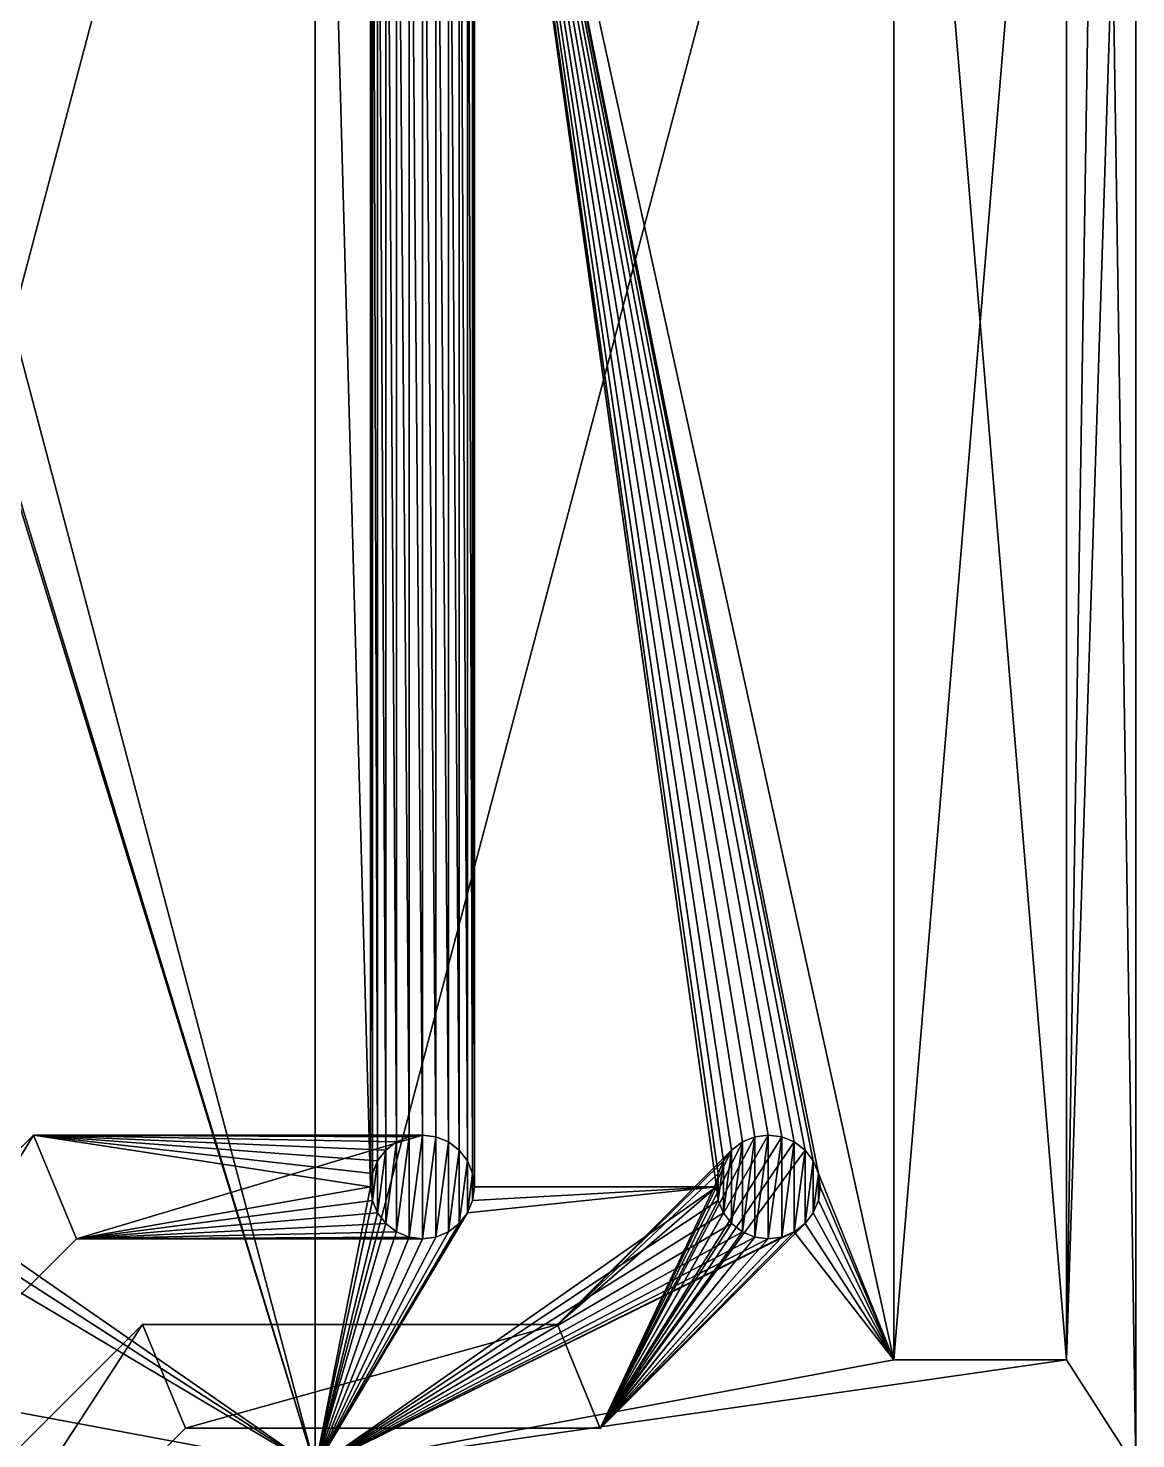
# Model space of a CAD drawing. Header units: metres. Extents: x -35 to 47, y -20 to 85.
# Drawn here: x 15.42 to 47.45, y 0.84 to 41.63 of the extents above; entities that cross this region are included whole.
import ezdxf

# ---------------------------------------------------------------- set-up
doc = ezdxf.new("R2010")
doc.units = ezdxf.units.M

msp = doc.modelspace()

# ---------------------------------------------------------------- linework, layer by layer
at = {"layer": 'STL2DXF'}
for points in [[(23.725, 0, 5), (23.725, 66.25, 5), (7, 63.125, 5)], [(23.725, 66.25), (23.725, 0), (7, 3.125)], [(7, 63.125), (23.725, 66.25), (7, 3.125)], [(23.725, 0, 5), (25.325, 8.125, 5), (23.725, 66.25, 5)], [(25.325, 58.125, 5), (23.725, 66.25, 5), (25.325, 8.125, 5)], [(23.725, 66.25), (40.45, 63.125), (23.725, 0)], [(47.45, 0, 5), (46.45, 66.25, 5), (45.45, 3.125, 5)], [(46.45, 66.25, 5), (45.45, 63.125, 5), (45.45, 3.125, 5)], [(45.45, 63.125), (46.45, 66.25), (45.45, 3.125)], [(47.45, 65.25), (45.45, 3.125), (46.45, 66.25)], [(46.45, 66.25, 5), (47.45, 0, 5), (47.45, 65.25, 5)], [(47.45, 0), (45.45, 3.125), (47.45, 65.25)], [(47.45, 65.25), (47.45, 0, 5), (47.45, 0)], [(47.45, 0, 5), (47.45, 65.25), (47.45, 65.25, 5)], [(23.725, 0, 5), (7, 63.125, 5), (11.932, 38.643, 5)], [(40.45, 3.125), (23.725, 0), (40.45, 63.125)], [(40.45, 63.125, 5), (28.274, 58.513, 5), (40.45, 3.125, 5)], [(40.45, 63.125, 5), (45.45, 3.125, 5), (45.45, 63.125, 5)], [(45.45, 3.125, 5), (40.45, 63.125, 5), (40.45, 3.125, 5)], [(40.45, 3.125), (45.45, 63.125), (45.45, 3.125)], [(45.45, 63.125), (40.45, 3.125), (40.45, 63.125)], [(40.45, 63.125, 5), (40.45, 3.125), (40.45, 3.125, 5)], [(40.45, 3.125), (40.45, 63.125, 5), (40.45, 63.125)], [(40.45, 3.125), (40.45, 63.125, 5), (40.45, 3.125, 5)], [(40.45, 63.125, 5), (40.45, 3.125), (40.45, 63.125)], [(45.45, 63.125), (45.45, 3.125, 5), (45.45, 3.125)], [(45.45, 3.125, 5), (45.45, 63.125), (45.45, 63.125, 5)], [(45.45, 63.125, 5), (45.45, 3.125), (45.45, 3.125, 5)], [(45.45, 3.125), (45.45, 63.125, 5), (45.45, 63.125)], [(40.45, 3.125, 5), (28.274, 58.513, 5), (38.274, 8.513, 5)], [(38.274, 8.513, 5), (28.274, 58.513, 5), (38.124, 8.875, 5)], [(38.124, 8.875, 5), (28.274, 58.513, 5), (37.886, 9.186, 5)], [(37.886, 9.186, 5), (28.274, 58.513, 5), (37.575, 9.424, 5)], [(37.575, 9.424, 5), (28.274, 58.513, 5), (37.213, 9.574, 5)], [(37.213, 9.574, 5), (28.274, 58.513, 5), (36.825, 9.625, 5)], [(36.825, 9.625, 5), (28.274, 58.513, 5), (36.437, 9.574, 5)], [(36.437, 9.574, 5), (28.274, 58.513, 5), (36.075, 9.424, 5)], [(36.075, 9.424, 5), (28.274, 58.513, 5), (35.764, 9.186, 5)], [(35.764, 9.186, 5), (28.274, 58.513, 5), (35.526, 8.875, 5)], [(35.526, 8.875, 5), (28.274, 58.513, 5), (35.376, 8.513, 5)], [(35.376, 8.513, 5), (28.274, 58.513, 5), (35.325, 8.125, 5)], [(35.325, 8.125, 5), (28.274, 58.513, 5), (28.325, 58.125, 5)], [(25.376, 8.513, 5), (25.376, 57.737, 5), (25.325, 58.125, 5)], [(25.376, 8.513, 5), (25.325, 58.125, 5), (25.325, 8.125, 5)], [(28.274, 57.737, 5), (28.325, 8.125, 5), (28.325, 58.125, 5)], [(28.325, 8.125, 5), (35.325, 8.125, 5), (28.325, 58.125, 5)], [(25.526, 8.875, 5), (25.526, 57.375, 5), (25.376, 57.737, 5)], [(25.526, 8.875, 5), (25.376, 57.737, 5), (25.376, 8.513, 5)], [(28.274, 8.513, 5), (28.274, 57.737, 5), (28.124, 57.375, 5)], [(28.325, 8.125, 5), (28.274, 57.737, 5), (28.274, 8.513, 5)], [(25.764, 9.186, 5), (25.764, 57.064, 5), (25.526, 57.375, 5)], [(25.764, 9.186, 5), (25.526, 57.375, 5), (25.526, 8.875, 5)], [(28.124, 8.875, 5), (28.124, 57.375, 5), (27.886, 57.064, 5)], [(28.274, 8.513, 5), (28.124, 57.375, 5), (28.124, 8.875, 5)], [(26.075, 9.424, 5), (26.075, 56.826, 5), (25.764, 57.064, 5)], [(26.075, 9.424, 5), (25.764, 57.064, 5), (25.764, 9.186, 5)], [(26.437, 9.574, 5), (26.437, 56.676, 5), (26.075, 56.826, 5)], [(26.437, 9.574, 5), (26.075, 56.826, 5), (26.075, 9.424, 5)], [(27.575, 9.424, 5), (27.575, 56.826, 5), (27.213, 56.676, 5)], [(27.886, 9.186, 5), (27.886, 57.064, 5), (27.575, 56.826, 5)], [(27.886, 9.186, 5), (27.575, 56.826, 5), (27.575, 9.424, 5)], [(28.124, 8.875, 5), (27.886, 57.064, 5), (27.886, 9.186, 5)], [(26.825, 9.625, 5), (26.825, 56.625, 5), (26.437, 56.676, 5)], [(26.825, 9.625, 5), (26.437, 56.676, 5), (26.437, 9.574, 5)], [(27.213, 9.574, 5), (27.213, 56.676, 5), (26.825, 56.625, 5)], [(27.213, 9.574, 5), (26.825, 56.625, 5), (26.825, 9.625, 5)], [(27.575, 9.424, 5), (27.213, 56.676, 5), (27.213, 9.574, 5)], [(23.725, 0, 5), (11.932, 38.643, 5), (12, 38.125, 5)], [(12, 8.125, 5), (23.725, 0, 5), (12, 38.125, 5)], [(15.582, 9.625, 1), (8.875, -1.325, 1), (7.633, 1.675, 1)], [(15.582, 9.625, 4), (7.633, 1.675, 1), (7.633, 1.675, 4)], [(7.633, 1.675, 1), (15.582, 9.625, 4), (15.582, 9.625, 1)], [(15.582, 9.625, 4), (8.875, -1.325, 4), (7.633, 1.675, 4)], [(7.633, 1.675, 1), (15.582, 9.625, 4), (7.633, 1.675, 4)], [(15.582, 9.625, 4), (7.633, 1.675, 1), (15.582, 9.625, 1)], [(15.582, 9.625, 4), (8.875, -1.325, 4), (7.633, 1.675, 4)], [(15.582, 9.625, 1), (8.875, -1.325, 1), (7.633, 1.675, 1)], [(15.582, 9.625, 1), (16.825, 6.625, 1), (8.875, -1.325, 1)], [(15.582, 9.625, 4), (16.825, 6.625, 4), (8.875, -1.325, 4)], [(15.582, 9.625, 4), (16.825, 6.625, 4), (8.875, -1.325, 4)], [(15.582, 9.625, 1), (16.825, 6.625, 1), (8.875, -1.325, 1)], [(26.825, 9.625, 1), (16.825, 6.625, 1), (15.582, 9.625, 1)], [(26.825, 9.625, 1), (15.582, 9.625, 4), (26.825, 9.625, 4)], [(15.582, 9.625, 4), (26.825, 9.625, 1), (15.582, 9.625, 1)], [(26.437, 9.574, 4), (15.582, 9.625, 4), (26.825, 9.625, 4)], [(15.582, 9.625, 4), (26.437, 9.574, 4), (26.075, 9.424, 4)], [(15.582, 9.625, 4), (26.075, 9.424, 4), (25.764, 9.186, 4)], [(15.582, 9.625, 4), (25.764, 9.186, 4), (25.526, 8.875, 4)], [(15.582, 9.625, 4), (25.526, 8.875, 4), (25.376, 8.513, 4)], [(15.582, 9.625, 4), (25.376, 8.513, 4), (25.325, 8.125, 4)], [(15.582, 9.625, 4), (25.325, 8.125, 4), (16.825, 6.625, 4)], [(15.582, 9.625, 4), (26.825, 9.625, 1), (26.825, 9.625, 4)], [(26.825, 9.625, 1), (15.582, 9.625, 4), (15.582, 9.625, 1)], [(26.437, 9.574, 4), (15.582, 9.625, 4), (26.825, 9.625, 4)], [(15.582, 9.625, 4), (26.437, 9.574, 4), (26.075, 9.424, 4)], [(15.582, 9.625, 4), (26.075, 9.424, 4), (25.764, 9.186, 4)], [(15.582, 9.625, 4), (25.764, 9.186, 4), (25.526, 8.875, 4)], [(15.582, 9.625, 4), (25.526, 8.875, 4), (25.376, 8.513, 4)], [(15.582, 9.625, 4), (25.376, 8.513, 4), (25.325, 8.125, 4)], [(15.582, 9.625, 4), (25.325, 8.125, 4), (16.825, 6.625, 4)], [(26.825, 9.625, 1), (16.825, 6.625, 1), (15.582, 9.625, 1)], [(26.825, 9.625, 1), (26.825, 6.625, 1), (16.825, 6.625, 1)], [(26.825, 9.625, 1), (26.825, 6.625, 1), (16.825, 6.625, 1)], [(26.075, 9.424, 5), (26.075, 6.826, 5), (25.764, 7.064, 5)], [(26.075, 9.424, 5), (25.764, 7.064, 5), (25.764, 9.186, 5)], [(26.075, 9.424, 4), (25.764, 9.186, 5), (26.075, 9.424, 5)], [(25.764, 9.186, 5), (26.075, 9.424, 4), (25.764, 9.186, 4)], [(25.764, 9.186, 4), (26.075, 9.424, 5), (25.764, 9.186, 5)], [(26.075, 9.424, 5), (25.764, 9.186, 4), (26.075, 9.424, 4)], [(26.437, 9.574, 5), (26.437, 6.676, 5), (26.075, 6.826, 5)], [(26.437, 9.574, 5), (26.075, 6.826, 5), (26.075, 9.424, 5)], [(26.437, 9.574, 4), (26.075, 9.424, 5), (26.437, 9.574, 5)], [(26.075, 9.424, 5), (26.437, 9.574, 4), (26.075, 9.424, 4)], [(26.075, 9.424, 4), (26.437, 9.574, 5), (26.075, 9.424, 5)], [(26.437, 9.574, 5), (26.075, 9.424, 4), (26.437, 9.574, 4)], [(26.825, 9.625, 5), (26.825, 6.625, 5), (26.437, 6.676, 5)], [(26.825, 9.625, 5), (26.437, 6.676, 5), (26.437, 9.574, 5)], [(26.825, 9.625, 5), (26.437, 9.574, 4), (26.437, 9.574, 5)], [(26.437, 9.574, 4), (26.825, 9.625, 5), (26.825, 9.625, 4)], [(26.437, 9.574, 4), (26.825, 9.625, 5), (26.437, 9.574, 5)], [(26.825, 9.625, 5), (26.437, 9.574, 4), (26.825, 9.625, 4)], [(27.213, 9.574, 5), (26.825, 6.625, 5), (26.825, 9.625, 5)], [(27.213, 9.574, 1), (26.825, 6.625, 1), (26.825, 9.625, 1)], [(27.213, 9.574, 1), (26.825, 9.625, 5), (27.213, 9.574, 5)], [(26.825, 9.625, 5), (27.213, 9.574, 1), (26.825, 9.625, 4)], [(26.825, 9.625, 4), (27.213, 9.574, 1), (26.825, 9.625, 1)], [(26.825, 9.625, 4), (27.213, 9.574, 5), (26.825, 9.625, 5)], [(27.213, 9.574, 5), (26.825, 9.625, 4), (27.213, 9.574, 1)], [(27.213, 9.574, 1), (26.825, 9.625, 4), (26.825, 9.625, 1)], [(27.213, 9.574, 1), (26.825, 6.625, 1), (26.825, 9.625, 1)], [(27.213, 9.574, 5), (27.213, 6.676, 5), (26.825, 6.625, 5)], [(27.213, 9.574, 1), (27.213, 6.676, 1), (26.825, 6.625, 1)], [(27.213, 9.574, 1), (27.213, 6.676, 1), (26.825, 6.625, 1)], [(27.575, 9.424, 5), (27.213, 6.676, 5), (27.213, 9.574, 5)], [(27.575, 9.424, 1), (27.213, 6.676, 1), (27.213, 9.574, 1)], [(27.575, 9.424, 5), (27.213, 9.574, 1), (27.213, 9.574, 5)], [(27.213, 9.574, 1), (27.575, 9.424, 5), (27.575, 9.424, 1)], [(27.213, 9.574, 1), (27.575, 9.424, 5), (27.213, 9.574, 5)], [(27.575, 9.424, 5), (27.213, 9.574, 1), (27.575, 9.424, 1)], [(27.575, 9.424, 1), (27.213, 6.676, 1), (27.213, 9.574, 1)], [(27.575, 9.424, 5), (27.575, 6.826, 5), (27.213, 6.676, 5)], [(27.575, 9.424, 1), (27.575, 6.826, 1), (27.213, 6.676, 1)], [(27.575, 9.424, 1), (27.575, 6.826, 1), (27.213, 6.676, 1)], [(27.886, 9.186, 5), (27.575, 6.826, 5), (27.575, 9.424, 5)], [(27.886, 9.186, 1), (27.575, 6.826, 1), (27.575, 9.424, 1)], [(27.886, 9.186, 1), (27.575, 9.424, 5), (27.886, 9.186, 5)], [(27.575, 9.424, 5), (27.886, 9.186, 1), (27.575, 9.424, 1)], [(27.575, 9.424, 1), (27.886, 9.186, 5), (27.575, 9.424, 5)], [(27.886, 9.186, 5), (27.575, 9.424, 1), (27.886, 9.186, 1)], [(27.886, 9.186, 1), (27.575, 6.826, 1), (27.575, 9.424, 1)], [(37.213, 9.574, 1), (31.966, 1.145, 1), (36.825, 9.625, 1)], [(36.825, 9.625, 1), (31.966, 1.145, 1), (36.437, 9.574, 1)], [(37.213, 9.574, 1), (31.966, 1.145, 1), (36.825, 9.625, 1)], [(36.825, 9.625, 1), (31.966, 1.145, 1), (36.437, 9.574, 1)], [(37.575, 9.424, 1), (31.966, 1.145, 1), (37.213, 9.574, 1)], [(36.437, 9.574, 1), (31.966, 1.145, 1), (36.075, 9.424, 1)], [(37.575, 9.424, 1), (31.966, 1.145, 1), (37.213, 9.574, 1)], [(36.437, 9.574, 1), (31.966, 1.145, 1), (36.075, 9.424, 1)], [(37.886, 9.186, 1), (31.966, 1.145, 1), (37.575, 9.424, 1)], [(36.075, 9.424, 1), (31.966, 1.145, 1), (35.764, 9.186, 1)], [(37.886, 9.186, 1), (31.966, 1.145, 1), (37.575, 9.424, 1)], [(36.075, 9.424, 1), (31.966, 1.145, 1), (35.764, 9.186, 1)], [(36.075, 9.424, 5), (36.075, 6.826, 5), (35.764, 7.064, 5)], [(36.075, 9.424, 5), (35.764, 7.064, 5), (35.764, 9.186, 5)], [(36.075, 9.424, 1), (35.764, 9.186, 5), (36.075, 9.424, 5)], [(35.764, 9.186, 5), (36.075, 9.424, 1), (35.764, 9.186, 4)], [(35.764, 9.186, 4), (36.075, 9.424, 1), (35.764, 9.186, 1)], [(35.764, 9.186, 4), (36.075, 9.424, 5), (35.764, 9.186, 5)], [(36.075, 9.424, 5), (35.764, 9.186, 4), (36.075, 9.424, 1)], [(36.075, 9.424, 1), (35.764, 9.186, 4), (35.764, 9.186, 1)], [(36.437, 9.574, 5), (36.437, 6.676, 5), (36.075, 6.826, 5)], [(36.437, 9.574, 5), (36.075, 6.826, 5), (36.075, 9.424, 5)], [(36.437, 9.574, 5), (36.075, 9.424, 1), (36.075, 9.424, 5)], [(36.075, 9.424, 1), (36.437, 9.574, 5), (36.437, 9.574, 1)], [(36.075, 9.424, 1), (36.437, 9.574, 5), (36.075, 9.424, 5)], [(36.437, 9.574, 5), (36.075, 9.424, 1), (36.437, 9.574, 1)], [(36.825, 9.625, 5), (36.825, 6.625, 5), (36.437, 6.676, 5)], [(36.825, 9.625, 5), (36.437, 6.676, 5), (36.437, 9.574, 5)], [(36.825, 9.625, 1), (36.437, 9.574, 5), (36.825, 9.625, 5)], [(36.437, 9.574, 5), (36.825, 9.625, 1), (36.437, 9.574, 1)], [(36.437, 9.574, 1), (36.825, 9.625, 5), (36.437, 9.574, 5)], [(36.825, 9.625, 5), (36.437, 9.574, 1), (36.825, 9.625, 1)], [(37.213, 9.574, 5), (36.825, 6.625, 5), (36.825, 9.625, 5)], [(37.213, 9.574, 5), (36.825, 9.625, 1), (36.825, 9.625, 5)], [(36.825, 9.625, 1), (37.213, 9.574, 5), (37.213, 9.574, 1)], [(36.825, 9.625, 1), (37.213, 9.574, 5), (36.825, 9.625, 5)], [(37.213, 9.574, 5), (36.825, 9.625, 1), (37.213, 9.574, 1)], [(37.213, 9.574, 5), (37.213, 6.676, 5), (36.825, 6.625, 5)], [(37.575, 9.424, 5), (37.213, 6.676, 5), (37.213, 9.574, 5)], [(37.575, 9.424, 1), (37.213, 9.574, 5), (37.575, 9.424, 5)], [(37.213, 9.574, 5), (37.575, 9.424, 1), (37.213, 9.574, 1)], [(37.213, 9.574, 1), (37.575, 9.424, 5), (37.213, 9.574, 5)], [(37.575, 9.424, 5), (37.213, 9.574, 1), (37.575, 9.424, 1)], [(37.575, 9.424, 5), (37.575, 6.826, 5), (37.213, 6.676, 5)], [(37.886, 9.186, 5), (37.575, 6.826, 5), (37.575, 9.424, 5)], [(37.886, 9.186, 5), (37.575, 9.424, 1), (37.575, 9.424, 5)], [(37.575, 9.424, 1), (37.886, 9.186, 5), (37.886, 9.186, 1)], [(37.575, 9.424, 1), (37.886, 9.186, 5), (37.575, 9.424, 5)], [(37.886, 9.186, 5), (37.575, 9.424, 1), (37.886, 9.186, 1)], [(25.764, 9.186, 5), (25.764, 7.064, 5), (25.526, 7.375, 5)], [(25.764, 9.186, 5), (25.526, 7.375, 5), (25.526, 8.875, 5)], [(25.764, 9.186, 5), (25.526, 8.875, 4), (25.526, 8.875, 5)], [(25.526, 8.875, 4), (25.764, 9.186, 5), (25.764, 9.186, 4)], [(25.764, 9.186, 4), (25.526, 8.875, 5), (25.526, 8.875, 4)], [(25.526, 8.875, 5), (25.764, 9.186, 4), (25.764, 9.186, 5)], [(27.886, 9.186, 5), (27.886, 7.064, 5), (27.575, 6.826, 5)], [(27.886, 9.186, 1), (27.886, 7.064, 1), (27.575, 6.826, 1)], [(27.886, 9.186, 1), (27.886, 7.064, 1), (27.575, 6.826, 1)], [(28.124, 8.875, 5), (27.886, 7.064, 5), (27.886, 9.186, 5)], [(28.124, 8.875, 1), (27.886, 7.064, 1), (27.886, 9.186, 1)], [(27.886, 9.186, 1), (28.124, 8.875, 5), (28.124, 8.875, 1)], [(28.124, 8.875, 5), (27.886, 9.186, 1), (27.886, 9.186, 5)], [(28.124, 8.875, 5), (27.886, 9.186, 1), (28.124, 8.875, 1)], [(27.886, 9.186, 1), (28.124, 8.875, 5), (27.886, 9.186, 5)], [(28.124, 8.875, 1), (27.886, 7.064, 1), (27.886, 9.186, 1)], [(35.764, 9.186, 4), (30.729, 4.15, 1), (30.729, 4.15, 4)], [(30.729, 4.15, 1), (35.764, 9.186, 4), (35.764, 9.186, 1)], [(30.729, 4.15, 4), (35.526, 8.875, 4), (35.764, 9.186, 4)], [(35.764, 9.186, 1), (31.966, 1.145, 1), (30.729, 4.15, 1)], [(30.729, 4.15, 1), (35.764, 9.186, 4), (30.729, 4.15, 4)], [(35.764, 9.186, 4), (30.729, 4.15, 1), (35.764, 9.186, 1)], [(35.764, 9.186, 1), (31.966, 1.145, 1), (30.729, 4.15, 1)], [(30.729, 4.15, 4), (35.526, 8.875, 4), (35.764, 9.186, 4)], [(37.886, 9.186, 1), (37.886, 7.064, 1), (31.966, 1.145, 1)], [(37.886, 9.186, 1), (37.886, 7.064, 1), (31.966, 1.145, 1)], [(35.764, 9.186, 5), (35.764, 7.064, 5), (35.526, 7.375, 5)], [(35.764, 9.186, 5), (35.526, 7.375, 5), (35.526, 8.875, 5)], [(35.764, 9.186, 5), (35.526, 8.875, 4), (35.526, 8.875, 5)], [(35.526, 8.875, 4), (35.764, 9.186, 5), (35.764, 9.186, 4)], [(35.764, 9.186, 4), (35.526, 8.875, 5), (35.526, 8.875, 4)], [(35.526, 8.875, 5), (35.764, 9.186, 4), (35.764, 9.186, 5)], [(37.886, 9.186, 5), (37.886, 7.064, 5), (37.575, 6.826, 5)], [(38.124, 8.875, 5), (37.886, 7.064, 5), (37.886, 9.186, 5)], [(37.886, 9.186, 1), (38.124, 8.875, 5), (38.124, 8.875, 1)], [(38.124, 8.875, 5), (37.886, 9.186, 1), (37.886, 9.186, 5)], [(38.124, 8.875, 1), (37.886, 7.064, 1), (37.886, 9.186, 1)], [(38.124, 8.875, 5), (37.886, 9.186, 1), (38.124, 8.875, 1)], [(37.886, 9.186, 1), (38.124, 8.875, 5), (37.886, 9.186, 5)], [(38.124, 8.875, 1), (37.886, 7.064, 1), (37.886, 9.186, 1)], [(25.526, 8.875, 5), (25.526, 7.375, 5), (25.376, 7.737, 5)], [(25.526, 8.875, 5), (25.376, 7.737, 5), (25.376, 8.513, 5)], [(25.526, 8.875, 5), (25.376, 8.513, 4), (25.376, 8.513, 5)], [(25.376, 8.513, 4), (25.526, 8.875, 5), (25.526, 8.875, 4)], [(25.526, 8.875, 4), (25.376, 8.513, 5), (25.376, 8.513, 4)], [(25.376, 8.513, 5), (25.526, 8.875, 4), (25.526, 8.875, 5)], [(28.124, 8.875, 5), (28.124, 7.375, 5), (27.886, 7.064, 5)], [(28.124, 8.875, 1), (28.124, 7.375, 1), (27.886, 7.064, 1)], [(28.124, 8.875, 1), (28.124, 7.375, 1), (27.886, 7.064, 1)], [(28.274, 8.513, 5), (28.124, 7.375, 5), (28.124, 8.875, 5)], [(28.274, 8.513, 1), (28.124, 7.375, 1), (28.124, 8.875, 1)], [(28.124, 8.875, 1), (28.274, 8.513, 5), (28.274, 8.513, 1)], [(28.274, 8.513, 5), (28.124, 8.875, 1), (28.124, 8.875, 5)], [(28.274, 8.513, 5), (28.124, 8.875, 1), (28.274, 8.513, 1)], [(28.124, 8.875, 1), (28.274, 8.513, 5), (28.124, 8.875, 5)], [(28.274, 8.513, 1), (28.124, 7.375, 1), (28.124, 8.875, 1)], [(35.526, 8.875, 4), (30.729, 4.15, 4), (35.376, 8.513, 4)], [(35.526, 8.875, 4), (30.729, 4.15, 4), (35.376, 8.513, 4)], [(35.526, 8.875, 5), (35.526, 7.375, 5), (35.376, 7.737, 5)], [(35.526, 8.875, 5), (35.376, 7.737, 5), (35.376, 8.513, 5)], [(35.526, 8.875, 5), (35.376, 8.513, 4), (35.376, 8.513, 5)], [(35.376, 8.513, 4), (35.526, 8.875, 5), (35.526, 8.875, 4)], [(35.526, 8.875, 4), (35.376, 8.513, 5), (35.376, 8.513, 4)], [(35.376, 8.513, 5), (35.526, 8.875, 4), (35.526, 8.875, 5)], [(38.124, 8.875, 5), (38.124, 7.375, 5), (37.886, 7.064, 5)], [(38.124, 8.875, 1), (38.124, 7.375, 1), (37.886, 7.064, 1)], [(38.124, 8.875, 1), (38.124, 7.375, 1), (37.886, 7.064, 1)], [(38.274, 8.513, 5), (38.124, 7.375, 5), (38.124, 8.875, 5)], [(38.124, 8.875, 1), (38.274, 8.513, 5), (38.274, 8.513, 1)], [(38.274, 8.513, 5), (38.124, 8.875, 1), (38.124, 8.875, 5)], [(38.274, 8.513, 1), (38.124, 7.375, 1), (38.124, 8.875, 1)], [(38.274, 8.513, 5), (38.124, 8.875, 1), (38.274, 8.513, 1)], [(38.124, 8.875, 1), (38.274, 8.513, 5), (38.124, 8.875, 5)], [(38.274, 8.513, 1), (38.124, 7.375, 1), (38.124, 8.875, 1)], [(25.376, 8.513, 5), (25.376, 7.737, 5), (25.325, 8.125, 5)], [(25.376, 8.513, 5), (25.325, 8.125, 4), (25.325, 8.125, 5)], [(25.325, 8.125, 4), (25.376, 8.513, 5), (25.376, 8.513, 4)], [(25.376, 8.513, 4), (25.325, 8.125, 5), (25.325, 8.125, 4)], [(25.325, 8.125, 5), (25.376, 8.513, 4), (25.376, 8.513, 5)], [(28.274, 8.513, 5), (28.274, 7.737, 5), (28.124, 7.375, 5)], [(28.274, 8.513, 1), (28.274, 7.737, 1), (28.124, 7.375, 1)], [(28.274, 8.513, 1), (28.274, 7.737, 1), (28.124, 7.375, 1)], [(28.274, 7.737, 5), (28.274, 8.513, 5), (28.325, 8.125, 5)], [(28.274, 7.737, 1), (28.274, 8.513, 1), (28.325, 8.125, 1)], [(28.274, 8.513, 1), (28.325, 8.125, 5), (28.325, 8.125, 1)], [(28.325, 8.125, 5), (28.274, 8.513, 1), (28.274, 8.513, 5)], [(28.325, 8.125, 5), (28.274, 8.513, 1), (28.325, 8.125, 1)], [(28.274, 8.513, 1), (28.325, 8.125, 5), (28.274, 8.513, 5)], [(28.274, 7.737, 1), (28.274, 8.513, 1), (28.325, 8.125, 1)], [(35.376, 8.513, 4), (30.729, 4.15, 4), (35.325, 8.125, 4)], [(35.376, 8.513, 4), (30.729, 4.15, 4), (35.325, 8.125, 4)], [(35.376, 8.513, 5), (35.376, 7.737, 5), (35.325, 8.125, 5)], [(35.376, 8.513, 5), (35.325, 8.125, 4), (35.325, 8.125, 5)], [(35.325, 8.125, 4), (35.376, 8.513, 5), (35.376, 8.513, 4)], [(35.376, 8.513, 4), (35.325, 8.125, 5), (35.325, 8.125, 4)], [(35.325, 8.125, 5), (35.376, 8.513, 4), (35.376, 8.513, 5)], [(38.274, 8.513, 5), (38.274, 7.737, 5), (38.124, 7.375, 5)], [(38.274, 8.513, 1), (38.274, 7.737, 1), (38.124, 7.375, 1)], [(38.274, 8.513, 1), (38.274, 7.737, 1), (38.124, 7.375, 1)], [(38.274, 7.737, 5), (38.274, 8.513, 5), (38.325, 8.125, 5)], [(38.274, 8.513, 1), (38.325, 8.125, 5), (38.325, 8.125, 1)], [(38.325, 8.125, 5), (38.274, 8.513, 1), (38.274, 8.513, 5)], [(38.274, 7.737, 1), (38.274, 8.513, 1), (38.325, 8.125, 1)], [(38.325, 8.125, 5), (38.274, 8.513, 1), (38.325, 8.125, 1)], [(38.274, 8.513, 1), (38.325, 8.125, 5), (38.274, 8.513, 5)], [(40.45, 3.125, 5), (38.274, 8.513, 5), (38.325, 8.125, 5)], [(38.274, 7.737, 1), (38.274, 8.513, 1), (38.325, 8.125, 1)], [(11.932, 7.607, 5), (23.725, 0, 5), (12, 8.125, 5)], [(25.376, 7.737, 4), (16.825, 6.625, 4), (25.325, 8.125, 4)], [(25.376, 7.737, 4), (16.825, 6.625, 4), (25.325, 8.125, 4)], [(23.725, 0, 5), (35.376, 7.737, 5), (35.325, 8.125, 5)], [(23.725, 0, 5), (35.325, 8.125, 5), (28.124, 7.375, 5)], [(23.725, 0, 5), (25.376, 7.737, 5), (25.325, 8.125, 5)], [(25.325, 8.125, 5), (25.376, 7.737, 4), (25.376, 7.737, 5)], [(25.376, 7.737, 4), (25.325, 8.125, 5), (25.325, 8.125, 4)], [(25.325, 8.125, 4), (25.376, 7.737, 5), (25.376, 7.737, 4)], [(25.376, 7.737, 5), (25.325, 8.125, 4), (25.325, 8.125, 5)], [(28.124, 7.375, 5), (35.325, 8.125, 5), (28.274, 7.737, 5)], [(28.325, 8.125, 1), (28.274, 7.737, 5), (28.274, 7.737, 1)], [(28.274, 7.737, 5), (28.325, 8.125, 1), (28.325, 8.125, 5)], [(28.274, 7.737, 5), (28.325, 8.125, 1), (28.274, 7.737, 1)], [(28.325, 8.125, 1), (28.274, 7.737, 5), (28.325, 8.125, 5)], [(28.274, 7.737, 5), (35.325, 8.125, 5), (28.325, 8.125, 5)], [(35.325, 8.125, 4), (30.729, 4.15, 4), (31.966, 1.15, 4)], [(35.325, 8.125, 4), (30.729, 4.15, 4), (31.966, 1.145, 4)], [(31.966, 1.15, 4), (35.376, 7.737, 4), (35.325, 8.125, 4)], [(31.966, 1.145, 4), (35.376, 7.737, 4), (35.325, 8.125, 4)], [(35.325, 8.125, 5), (35.376, 7.737, 4), (35.376, 7.737, 5)], [(35.376, 7.737, 4), (35.325, 8.125, 5), (35.325, 8.125, 4)], [(35.325, 8.125, 4), (35.376, 7.737, 5), (35.376, 7.737, 4)], [(35.376, 7.737, 5), (35.325, 8.125, 4), (35.325, 8.125, 5)], [(38.325, 8.125, 1), (38.274, 7.737, 5), (38.274, 7.737, 1)], [(38.274, 7.737, 5), (38.325, 8.125, 1), (38.325, 8.125, 5)], [(38.274, 7.737, 5), (38.325, 8.125, 1), (38.274, 7.737, 1)], [(38.325, 8.125, 1), (38.274, 7.737, 5), (38.325, 8.125, 5)], [(38.274, 7.737, 5), (40.45, 3.125, 5), (38.325, 8.125, 5)], [(11.732, 7.125, 5), (23.725, 0, 5), (11.932, 7.607, 5)], [(25.526, 7.375, 4), (16.825, 6.625, 4), (25.376, 7.737, 4)], [(25.526, 7.375, 4), (16.825, 6.625, 4), (25.376, 7.737, 4)], [(25.764, 7.064, 4), (16.825, 6.625, 4), (25.526, 7.375, 4)], [(25.764, 7.064, 4), (16.825, 6.625, 4), (25.526, 7.375, 4)], [(23.725, 0, 5), (35.526, 7.375, 5), (35.376, 7.737, 5)], [(23.725, 0, 5), (25.526, 7.375, 5), (25.376, 7.737, 5)], [(23.725, 0, 5), (35.764, 7.064, 5), (35.526, 7.375, 5)], [(23.725, 0, 5), (28.124, 7.375, 5), (27.886, 7.064, 5)], [(23.725, 0, 5), (25.764, 7.064, 5), (25.526, 7.375, 5)], [(25.376, 7.737, 5), (25.526, 7.375, 4), (25.526, 7.375, 5)], [(25.526, 7.375, 4), (25.376, 7.737, 5), (25.376, 7.737, 4)], [(25.376, 7.737, 4), (25.526, 7.375, 5), (25.526, 7.375, 4)], [(25.526, 7.375, 5), (25.376, 7.737, 4), (25.376, 7.737, 5)], [(25.526, 7.375, 5), (25.764, 7.064, 4), (25.764, 7.064, 5)], [(25.764, 7.064, 4), (25.526, 7.375, 5), (25.526, 7.375, 4)], [(25.526, 7.375, 4), (25.764, 7.064, 5), (25.764, 7.064, 4)], [(25.764, 7.064, 5), (25.526, 7.375, 4), (25.526, 7.375, 5)], [(28.124, 7.375, 1), (27.886, 7.064, 5), (27.886, 7.064, 1)], [(27.886, 7.064, 5), (28.124, 7.375, 1), (28.124, 7.375, 5)], [(27.886, 7.064, 5), (28.124, 7.375, 1), (27.886, 7.064, 1)], [(28.124, 7.375, 1), (27.886, 7.064, 5), (28.124, 7.375, 5)], [(28.274, 7.737, 1), (28.124, 7.375, 5), (28.124, 7.375, 1)], [(28.124, 7.375, 5), (28.274, 7.737, 1), (28.274, 7.737, 5)], [(28.124, 7.375, 5), (28.274, 7.737, 1), (28.124, 7.375, 1)], [(28.274, 7.737, 1), (28.124, 7.375, 5), (28.274, 7.737, 5)], [(31.966, 1.15, 4), (35.526, 7.375, 4), (35.376, 7.737, 4)], [(31.966, 1.145, 4), (35.526, 7.375, 4), (35.376, 7.737, 4)], [(31.966, 1.15, 4), (35.764, 7.064, 4), (35.526, 7.375, 4)], [(31.966, 1.145, 4), (35.764, 7.064, 4), (35.526, 7.375, 4)], [(35.376, 7.737, 5), (35.526, 7.375, 4), (35.526, 7.375, 5)], [(35.526, 7.375, 4), (35.376, 7.737, 5), (35.376, 7.737, 4)], [(35.376, 7.737, 4), (35.526, 7.375, 5), (35.526, 7.375, 4)], [(35.526, 7.375, 5), (35.376, 7.737, 4), (35.376, 7.737, 5)], [(35.526, 7.375, 5), (35.764, 7.064, 4), (35.764, 7.064, 5)], [(35.764, 7.064, 4), (35.526, 7.375, 5), (35.526, 7.375, 4)], [(35.526, 7.375, 4), (35.764, 7.064, 5), (35.764, 7.064, 4)], [(35.764, 7.064, 5), (35.526, 7.375, 4), (35.526, 7.375, 5)], [(38.124, 7.375, 1), (37.886, 7.064, 4), (37.886, 7.064, 1)], [(37.886, 7.064, 4), (38.124, 7.375, 5), (37.886, 7.064, 5)], [(38.124, 7.375, 5), (37.886, 7.064, 4), (38.124, 7.375, 1)], [(38.124, 7.375, 5), (37.886, 7.064, 4), (37.886, 7.064, 5)], [(37.886, 7.064, 4), (38.124, 7.375, 5), (38.124, 7.375, 1)], [(38.124, 7.375, 1), (37.886, 7.064, 1), (37.886, 7.064, 4)], [(37.886, 7.064, 5), (40.45, 3.125, 5), (38.124, 7.375, 5)], [(38.274, 7.737, 1), (38.124, 7.375, 5), (38.124, 7.375, 1)], [(38.124, 7.375, 5), (38.274, 7.737, 1), (38.274, 7.737, 5)], [(38.124, 7.375, 5), (38.274, 7.737, 1), (38.124, 7.375, 1)], [(38.274, 7.737, 1), (38.124, 7.375, 5), (38.274, 7.737, 5)], [(38.124, 7.375, 5), (40.45, 3.125, 5), (38.274, 7.737, 5)], [(23.725, 0, 5), (11.732, 7.125, 5), (0, -20, 5)], [(26.075, 6.826, 4), (16.825, 6.625, 4), (25.764, 7.064, 4)], [(26.075, 6.826, 4), (16.825, 6.625, 4), (25.764, 7.064, 4)], [(23.725, 0, 5), (36.075, 6.826, 5), (35.764, 7.064, 5)], [(23.725, 0, 5), (27.886, 7.064, 5), (27.575, 6.826, 5)], [(23.725, 0, 5), (26.075, 6.826, 5), (25.764, 7.064, 5)], [(25.764, 7.064, 4), (26.075, 6.826, 5), (25.764, 7.064, 5)], [(26.075, 6.826, 5), (25.764, 7.064, 4), (26.075, 6.826, 4)], [(26.075, 6.826, 4), (25.764, 7.064, 5), (26.075, 6.826, 5)], [(25.764, 7.064, 5), (26.075, 6.826, 4), (25.764, 7.064, 4)], [(27.575, 6.826, 5), (27.886, 7.064, 1), (27.886, 7.064, 5)], [(27.886, 7.064, 1), (27.575, 6.826, 5), (27.575, 6.826, 1)], [(27.886, 7.064, 1), (27.575, 6.826, 5), (27.886, 7.064, 5)], [(27.575, 6.826, 5), (27.886, 7.064, 1), (27.575, 6.826, 1)], [(31.966, 1.145, 2), (37.886, 7.064, 4), (31.966, 1.15, 4)], [(37.886, 7.064, 4), (31.966, 1.145, 2), (37.886, 7.064, 1)], [(37.886, 7.064, 1), (31.966, 1.145, 2), (31.966, 1.145, 1)], [(37.575, 6.826, 4), (31.966, 1.15, 4), (37.886, 7.064, 4)], [(31.966, 1.15, 4), (36.075, 6.826, 4), (35.764, 7.064, 4)], [(37.886, 7.064, 1), (31.966, 1.145, 4), (37.886, 7.064, 4)], [(31.966, 1.145, 4), (37.886, 7.064, 1), (31.966, 1.145, 1)], [(37.575, 6.826, 4), (31.966, 1.145, 4), (37.886, 7.064, 4)], [(31.966, 1.145, 4), (36.075, 6.826, 4), (35.764, 7.064, 4)], [(35.764, 7.064, 5), (36.075, 6.826, 4), (36.075, 6.826, 5)], [(36.075, 6.826, 4), (35.764, 7.064, 5), (35.764, 7.064, 4)], [(36.075, 6.826, 4), (35.764, 7.064, 5), (36.075, 6.826, 5)], [(35.764, 7.064, 5), (36.075, 6.826, 4), (35.764, 7.064, 4)], [(37.575, 6.826, 4), (37.886, 7.064, 5), (37.575, 6.826, 5)], [(37.886, 7.064, 5), (37.575, 6.826, 4), (37.886, 7.064, 4)], [(37.886, 7.064, 4), (37.575, 6.826, 5), (37.886, 7.064, 5)], [(37.575, 6.826, 5), (37.886, 7.064, 4), (37.575, 6.826, 4)], [(37.575, 6.826, 5), (40.45, 3.125, 5), (37.886, 7.064, 5)], [(8.875, -1.325, 4), (16.825, 6.625, 1), (16.825, 6.625, 4)], [(16.825, 6.625, 1), (8.875, -1.325, 4), (8.875, -1.325, 1)], [(16.825, 6.625, 4), (8.875, -1.325, 1), (8.875, -1.325, 4)], [(8.875, -1.325, 1), (16.825, 6.625, 4), (16.825, 6.625, 1)], [(26.437, 6.676, 4), (16.825, 6.625, 4), (26.075, 6.826, 4)], [(26.437, 6.676, 4), (16.825, 6.625, 4), (26.075, 6.826, 4)], [(16.825, 6.625, 4), (26.437, 6.676, 4), (26.825, 6.625, 4)], [(16.825, 6.625, 4), (26.437, 6.676, 4), (26.825, 6.625, 4)], [(16.825, 6.625, 4), (26.825, 6.625, 1), (26.825, 6.625, 4)], [(26.825, 6.625, 1), (16.825, 6.625, 4), (16.825, 6.625, 1)], [(26.825, 6.625, 1), (16.825, 6.625, 4), (26.825, 6.625, 4)], [(16.825, 6.625, 4), (26.825, 6.625, 1), (16.825, 6.625, 1)], [(23.725, 0, 5), (40.45, 3.125, 5), (37.575, 6.826, 5)], [(23.725, 0, 5), (37.575, 6.826, 5), (37.213, 6.676, 5)], [(23.725, 0, 5), (36.437, 6.676, 5), (36.075, 6.826, 5)], [(23.725, 0, 5), (27.575, 6.826, 5), (27.213, 6.676, 5)], [(23.725, 0, 5), (26.437, 6.676, 5), (26.075, 6.826, 5)], [(23.725, 0, 5), (37.213, 6.676, 5), (36.825, 6.625, 5)], [(23.725, 0, 5), (36.825, 6.625, 5), (36.437, 6.676, 5)], [(23.725, 0, 5), (27.213, 6.676, 5), (26.825, 6.625, 5)], [(23.725, 0, 5), (26.825, 6.625, 5), (26.437, 6.676, 5)], [(26.075, 6.826, 5), (26.437, 6.676, 4), (26.437, 6.676, 5)], [(26.437, 6.676, 4), (26.075, 6.826, 5), (26.075, 6.826, 4)], [(26.437, 6.676, 4), (26.075, 6.826, 5), (26.437, 6.676, 5)], [(26.075, 6.826, 5), (26.437, 6.676, 4), (26.075, 6.826, 4)], [(26.437, 6.676, 4), (26.825, 6.625, 5), (26.437, 6.676, 5)], [(26.825, 6.625, 5), (26.437, 6.676, 4), (26.825, 6.625, 4)], [(26.825, 6.625, 5), (26.437, 6.676, 4), (26.437, 6.676, 5)], [(26.437, 6.676, 4), (26.825, 6.625, 5), (26.825, 6.625, 4)], [(26.825, 6.625, 4), (27.213, 6.676, 5), (26.825, 6.625, 5)], [(27.213, 6.676, 5), (26.825, 6.625, 4), (27.213, 6.676, 1)], [(27.213, 6.676, 1), (26.825, 6.625, 4), (26.825, 6.625, 1)], [(27.213, 6.676, 1), (26.825, 6.625, 5), (27.213, 6.676, 5)], [(26.825, 6.625, 5), (27.213, 6.676, 1), (26.825, 6.625, 4)], [(26.825, 6.625, 4), (27.213, 6.676, 1), (26.825, 6.625, 1)], [(27.213, 6.676, 1), (27.575, 6.826, 5), (27.213, 6.676, 5)], [(27.575, 6.826, 5), (27.213, 6.676, 1), (27.575, 6.826, 1)], [(27.575, 6.826, 1), (27.213, 6.676, 5), (27.575, 6.826, 5)], [(27.213, 6.676, 5), (27.575, 6.826, 1), (27.213, 6.676, 1)], [(31.966, 1.15, 4), (37.575, 6.826, 4), (37.213, 6.676, 4)], [(31.966, 1.15, 4), (36.437, 6.676, 4), (36.075, 6.826, 4)], [(31.966, 1.145, 4), (37.575, 6.826, 4), (37.213, 6.676, 4)], [(31.966, 1.145, 4), (36.437, 6.676, 4), (36.075, 6.826, 4)], [(31.966, 1.15, 4), (37.213, 6.676, 4), (36.825, 6.625, 4)], [(31.966, 1.15, 4), (36.825, 6.625, 4), (36.437, 6.676, 4)], [(31.966, 1.145, 4), (37.213, 6.676, 4), (36.825, 6.625, 4)], [(31.966, 1.145, 4), (36.825, 6.625, 4), (36.437, 6.676, 4)], [(36.075, 6.826, 4), (36.437, 6.676, 5), (36.075, 6.826, 5)], [(36.437, 6.676, 5), (36.075, 6.826, 4), (36.437, 6.676, 4)], [(36.437, 6.676, 5), (36.075, 6.826, 4), (36.075, 6.826, 5)], [(36.075, 6.826, 4), (36.437, 6.676, 5), (36.437, 6.676, 4)], [(36.437, 6.676, 4), (36.825, 6.625, 5), (36.437, 6.676, 5)], [(36.825, 6.625, 5), (36.437, 6.676, 4), (36.825, 6.625, 4)], [(36.825, 6.625, 4), (36.437, 6.676, 5), (36.825, 6.625, 5)], [(36.437, 6.676, 5), (36.825, 6.625, 4), (36.437, 6.676, 4)], [(36.825, 6.625, 4), (37.213, 6.676, 5), (36.825, 6.625, 5)], [(37.213, 6.676, 5), (36.825, 6.625, 4), (37.213, 6.676, 4)], [(37.213, 6.676, 4), (36.825, 6.625, 5), (37.213, 6.676, 5)], [(36.825, 6.625, 5), (37.213, 6.676, 4), (36.825, 6.625, 4)], [(37.213, 6.676, 4), (37.575, 6.826, 5), (37.213, 6.676, 5)], [(37.575, 6.826, 5), (37.213, 6.676, 4), (37.575, 6.826, 4)], [(37.575, 6.826, 4), (37.213, 6.676, 5), (37.575, 6.826, 5)], [(37.213, 6.676, 5), (37.575, 6.826, 4), (37.213, 6.676, 4)], [(18.729, 4.15, 4), (9.536, -5.042, 1), (9.536, -5.042, 4)], [(9.536, -5.042, 1), (18.729, 4.15, 4), (18.729, 4.15, 1)], [(10.779, -8.042, 4), (18.729, 4.15, 4), (9.536, -5.042, 4)], [(18.729, 4.15, 1), (10.779, -8.042, 1), (9.536, -5.042, 1)], [(18.729, 4.15, 1), (9.536, -5.042, 4), (9.536, -5.042, 1)], [(9.536, -5.042, 4), (18.729, 4.15, 1), (18.729, 4.15, 4)], [(18.729, 4.15, 1), (10.779, -8.042, 1), (9.536, -5.042, 1)], [(10.779, -8.042, 4), (18.729, 4.15, 4), (9.536, -5.042, 4)], [(19.971, 1.15, 4), (18.729, 4.15, 4), (10.779, -8.042, 4)], [(18.729, 4.15, 1), (19.971, 1.15, 1), (10.779, -8.042, 1)], [(18.729, 4.15, 1), (19.971, 1.15, 1), (10.779, -8.042, 1)], [(19.971, 1.15, 4), (18.729, 4.15, 4), (10.779, -8.042, 4)], [(30.729, 4.15, 1), (18.729, 4.15, 4), (30.729, 4.15, 4)], [(18.729, 4.15, 4), (30.729, 4.15, 1), (18.729, 4.15, 1)], [(19.971, 1.15, 4), (30.729, 4.15, 4), (18.729, 4.15, 4)], [(30.729, 4.15, 1), (19.971, 1.15, 1), (18.729, 4.15, 1)], [(18.729, 4.15, 1), (30.729, 4.15, 4), (18.729, 4.15, 4)], [(30.729, 4.15, 4), (18.729, 4.15, 1), (30.729, 4.15, 1)], [(30.729, 4.15, 1), (19.971, 1.15, 1), (18.729, 4.15, 1)], [(19.971, 1.15, 4), (30.729, 4.15, 4), (18.729, 4.15, 4)], [(31.966, 1.15, 4), (30.729, 4.15, 4), (19.971, 1.15, 4)], [(30.729, 4.15, 1), (31.966, 1.145, 1), (19.971, 1.15, 1)], [(30.729, 4.15, 1), (31.966, 1.145, 1), (19.971, 1.15, 1)], [(31.966, 1.145, 4), (30.729, 4.15, 4), (19.971, 1.15, 4)], [(7, 3.125), (23.725, 0), (0, -20)], [(47.45, 0, 5), (45.45, 3.125, 5), (23.725, 0, 5)], [(23.725, 0, 5), (45.45, 3.125, 5), (40.45, 3.125, 5)], [(45.45, 3.125), (47.45, 0), (23.725, 0)], [(45.45, 3.125), (23.725, 0), (40.45, 3.125)], [(40.45, 3.125), (45.45, 3.125, 5), (40.45, 3.125, 5)], [(45.45, 3.125, 5), (40.45, 3.125), (45.45, 3.125)], [(45.45, 3.125), (40.45, 3.125, 5), (45.45, 3.125, 5)], [(40.45, 3.125, 5), (45.45, 3.125), (40.45, 3.125)], [(10.779, -8.042, 4), (19.971, 1.15, 2), (19.971, 1.15, 4)], [(19.971, 1.15, 2), (10.779, -8.042, 4), (10.779, -8.042, 1)], [(19.971, 1.15, 2), (10.779, -8.042, 1), (19.971, 1.15, 1)], [(19.971, 1.15, 1), (10.779, -8.042, 4), (19.971, 1.15, 4)], [(10.779, -8.042, 4), (19.971, 1.15, 1), (10.779, -8.042, 1)], [(19.971, 1.15, 4), (31.966, 1.145, 2), (31.966, 1.15, 4)], [(31.966, 1.145, 2), (19.971, 1.15, 4), (19.971, 1.15, 2)], [(19.971, 1.15, 1), (31.966, 1.145, 2), (19.971, 1.15, 2)], [(31.966, 1.145, 2), (19.971, 1.15, 1), (31.966, 1.145, 1)], [(31.966, 1.145, 1), (19.971, 1.15, 4), (31.966, 1.145, 4)], [(19.971, 1.15, 4), (31.966, 1.145, 1), (19.971, 1.15, 1)]]:
    msp.add_3dface(points, dxfattribs=at)

doc.saveas('drawing.dxf')
